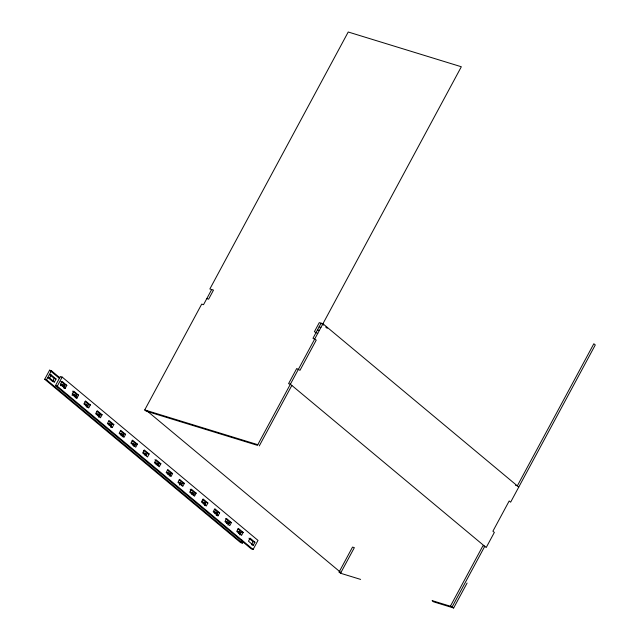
<?xml version="1.0" encoding="UTF-8"?>
<svg xmlns="http://www.w3.org/2000/svg" width="640" height="640" viewBox="0 0 640 640"><rect width="100%" height="100%" fill="white"/><g stroke="black" fill="none" stroke-linecap="round" stroke-linejoin="round"><path stroke-width="0.96" d="M243.248 541.464L242.36 543.12L240.536 542.56L44.712 379.256L49.6 370.184L51.424 370.752L59.872 377.792M242.36 543.12L46.536 379.816L51.424 370.752M49.608 378L51.24 374.976L49.416 374.416L54.24 378.44L56.064 379L54.432 382.024L52.608 381.464L47.784 377.44L49.608 378L54.432 382.024M52.608 381.464L54.24 378.44M55.464 385.6L60.352 376.528L62.176 377.088L258 540.392L253.112 549.456L251.288 548.896L55.464 385.6L57.288 386.16L253.112 549.456M57.288 386.16L62.176 377.088M60.36 385.736L61.176 384.224L63 384.784L65.064 386.504M62.184 386.296L63 384.784M60.856 381.336L64.992 384.784L63.368 387.808L65.192 388.368L66.816 385.344L61.992 381.32L60.368 384.344L65.192 388.368M72.112 395.536L72.928 394.024L74.752 394.584L76.824 396.312M73.936 396.096L74.752 394.584M72.616 391.136L76.752 394.584L75.12 397.608L76.944 398.168L78.576 395.144L73.752 391.128L72.12 394.152L76.944 398.168M85.696 405.904L86.512 404.392L84.688 403.832L88.128 406.704M86.88 407.416L88.504 404.392L85.064 401.52M90.328 404.952L88.704 407.976L83.88 403.952L85.504 400.928L90.328 404.952L88.504 404.392M97.456 415.704L98.264 414.192L96.44 413.632L99.2 415.928M98.632 417.216L100.264 414.192L96.816 411.32M102.088 414.752L100.456 417.776L95.64 413.752L97.264 410.736L102.088 414.752L100.264 414.192M109.208 425.512L110.024 424L108.2 423.44L110.952 425.736M108.576 421.128L112.016 424L110.392 427.024L112.216 427.584L113.848 424.56L109.024 420.536L107.392 423.56L112.216 427.584M120.968 435.312L121.776 433.8L119.952 433.24L123.4 436.112M122.152 436.824L123.776 433.8L120.328 430.928M125.6 434.36L123.976 437.384L119.152 433.36L120.776 430.344L125.6 434.36L123.776 433.8M206.792 298.616L208.616 299.176L213.504 290.104L209.856 288.984L348.224 32L461.328 66.76L257.448 445.344L146.168 411.144L144.72 409.944L201.704 304.12L203.528 304.68L211.68 289.544M132.72 445.12L133.536 443.608L131.712 443.048L134.472 445.344M133.904 446.632L135.536 443.608L132.088 440.736M137.36 444.168L135.728 447.192L130.904 443.168L132.536 440.144L137.36 444.168L135.536 443.608M144.48 454.92L145.296 453.408L143.472 452.848L146.224 455.144M146.072 455.68L147.288 453.408L143.848 450.536M149.112 453.968L147.488 456.992L142.664 452.968L144.288 449.952L149.112 453.968L147.288 453.408M156.232 464.728L157.048 463.216L155.224 462.656L158.672 465.528M157.824 465.48L159.048 463.216L154.912 459.768M160.872 463.776L159.24 466.8L154.416 462.776L156.048 459.752L160.872 463.776L159.048 463.216M167.992 474.528L168.808 473.016L166.984 472.456L170.424 475.328M169.176 476.04L170.8 473.016L167.36 470.144M172.624 473.576L171 476.6L166.176 472.576L167.808 469.552L172.624 473.576L170.8 473.016M179.344 485.088L180.56 482.824L178.736 482.264L182.184 485.136M181.336 485.088L182.56 482.824L179.112 479.952M184.384 483.384L182.76 486.408L177.936 482.384L179.56 479.36L184.384 483.384L182.56 482.824M191.504 494.136L192.32 492.624L190.496 492.064L193.944 494.936M193.096 494.896L194.32 492.624L190.184 489.176M196.144 493.184L194.512 496.208L189.688 492.184L191.32 489.16L196.144 493.184L194.32 492.624M203.264 503.944L204.08 502.432L202.248 501.872L205.696 504.744M204.448 505.456L206.072 502.432L202.624 499.56M207.896 502.992L206.272 506.016L201.448 501.992L203.072 498.968L207.896 502.992L206.072 502.432M215.016 513.744L215.832 512.232L214.008 511.672L217.456 514.544M214.384 509.36L217.832 512.232L216.2 515.256L218.024 515.816L219.656 512.792L214.832 508.768L213.2 511.792L218.024 515.816M259.272 445.912L291.832 385.44M226.776 523.552L227.592 522.04L225.768 521.48L228.52 523.776M227.96 525.064L229.584 522.04L225.456 518.592M231.408 522.6L229.784 525.624L224.96 521.6L226.584 518.576L231.408 522.6L229.584 522.04M238.528 533.352L239.344 531.84L237.52 531.28L240.968 534.152M239.712 534.864L241.344 531.84L237.896 528.968M243.168 532.4L241.536 535.424L236.72 531.4L238.344 528.376L243.168 532.4L241.344 531.84M240.536 542.56L241.864 540.08M248.968 538.2L253.096 541.648L251.472 544.672L253.296 545.232L254.92 542.208L250.104 538.184L248.472 541.208L253.296 545.232M340.544 573.24L339.104 572.032L352.528 547.088L354.352 547.648L340.544 573.24L360.616 579.408M450.384 606.232L482.944 545.76L484.768 546.32L452.208 606.792L453.648 608L467.08 583.056M319.104 326.864L320.928 327.424M317.472 329.888L319.296 330.448M515.504 485.288L517.328 485.856L593.84 343.744L595.288 344.952L510.632 502.176L509.184 500.968L492.904 531.208L494.352 532.408L486.208 547.528L290.392 384.232L288.56 383.672L296.704 368.552L299.976 370.32L316.256 340.088L312.968 338.312L321.104 323.192L323.408 325.12M64.992 384.784L66.816 385.344M144.72 409.944L257.832 444.704M44.712 379.256L46.536 379.816M76.752 394.584L78.576 395.144M112.016 424L113.848 424.56M217.832 512.232L219.656 512.792M253.096 541.648L254.92 542.208M339.104 572.032L340.928 572.592L146.544 410.504M452.208 606.792L432.136 600.624L433.584 601.832L453.648 608M518.768 487.056L322.952 323.76L319.28 322.632L314.4 331.704L317.76 333.544M325.712 327.04L327.248 328.32M49.6 370.184L59.576 378.512M51.24 374.976L56.064 379M86.512 404.392L87.888 405.536M98.264 414.192L100.336 415.92M110.024 424L111.4 425.144M121.776 433.8L123.16 434.952M133.536 443.608L135.6 445.328M145.296 453.408L146.672 454.56M157.048 463.216L159.12 464.936M168.808 473.016L170.872 474.744M180.56 482.824L181.944 483.968M192.32 492.624L194.384 494.352M204.08 502.432L205.456 503.576M215.832 512.232L217.208 513.384M227.592 522.04L229.656 523.76M239.344 531.84L240.728 532.992M61.176 384.224L64.616 387.096M72.928 394.024L75.688 396.32"/></g></svg>
